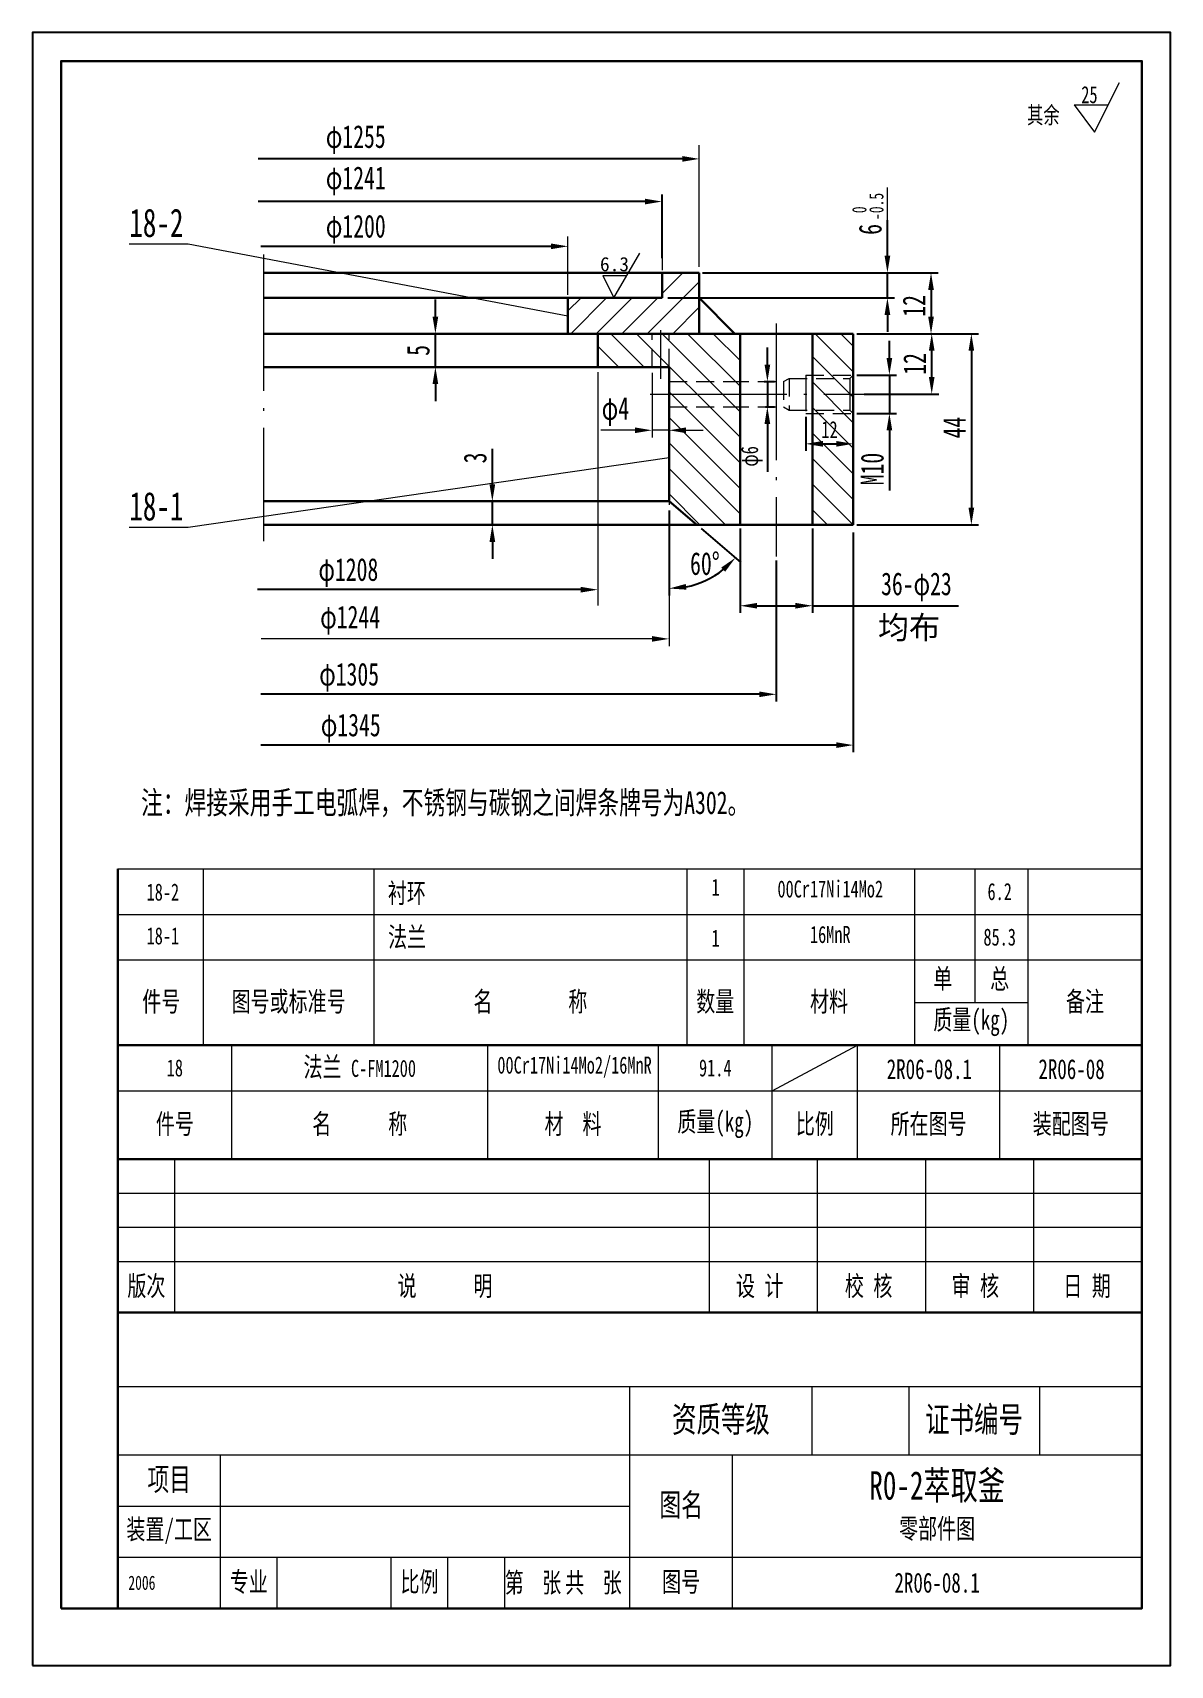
# Model space of a CAD drawing. Extents: x 5 to 205, y 5 to 292.
import ezdxf

# ---------------------------------------------------------------- set-up
doc = ezdxf.new("R2010")
doc.units = 0
doc.linetypes.add('ACAD_ISO04W100', pattern=[30.5, 24, -3, 0.5, -3])
doc.linetypes.add('HIDDEN', pattern=[9.525, 6.35, -3.175])
doc.layers.get('0').update_dxf_attribs({"linetype": 'CONTINUOUS'})
doc.layers.get('DEFPOINTS').update_dxf_attribs({"linetype": 'CONTINUOUS'})
for name, color, linetype, lineweight in [('点画线', 1, 'ACAD_ISO04W100', 15), ('粗实线', 4, 'CONTINUOUS', 30), ('粗线', 4, 'CONTINUOUS', 30), ('细实线', 7, 'CONTINUOUS', 15), ('虚线', 7, 'HIDDEN', 15)]:
    doc.layers.add(name, color=color, linetype=linetype, lineweight=lineweight)
doc.styles.get("Standard").update_dxf_attribs({"font": 'SIMFANG.TTF', "width": 0.7})
doc.styles.add('STYLE4', font='SIMFANG.TTF')
doc.dimstyles.new('ISO-25_WS', dxfattribs={"dimtxt": 2.5, "dimasz": 2.5, "dimexe": 1.25, "dimexo": 0.625, "dimtad": 1, "dimdec": 4, "dimdsep": 46, "dimtxsty": 'Standard', "dimcen": 2.5, "dimadec": 0, "dimazin": 0, "dimtfac": 1, "dimtdec": 4, "dimtmove": 0, "dimatfit": 3, "dimfxl": 0, "dimtolj": 1, "dimtzin": 0, "dimarcsym": 0})
doc.dimstyles.new('机械', dxfattribs={"dimtxt": 4, "dimasz": 3, "dimexe": 1.25, "dimexo": 1, "dimgap": 1, "dimtad": 1, "dimdec": 4, "dimdsep": 46, "dimtxsty": 'Standard', "dimcen": 2.5, "dimadec": 0, "dimazin": 0, "dimtfac": 1, "dimtdec": 4, "dimtmove": 0, "dimatfit": 3, "dimfxl": 0, "dimtolj": 1, "dimtzin": 0, "dimarcsym": 0})
doc.dimstyles.new('角度', dxfattribs={"dimtxt": 4, "dimasz": 3, "dimexe": 1.25, "dimexo": 1, "dimgap": 1, "dimtad": 1, "dimtih": 1, "dimtoh": 1, "dimdec": 4, "dimdsep": 46, "dimtxsty": 'Standard', "dimcen": 2.5, "dimadec": 0, "dimazin": 0, "dimtfac": 1, "dimtdec": 4, "dimtmove": 0, "dimatfit": 3, "dimfxl": 0, "dimtolj": 1, "dimtzin": 0, "dimarcsym": 0})

# ---------------------------------------------------------------- blocks, each defined once
blk = doc.blocks.new('*D0')
at = {"layer": 'DEFPOINTS', "color": 0}
for p in [(149.26, 231.81), (149.26, 225.07), (155.61, 225.07)]:
    blk.add_point(p, dxfattribs=at)
at = {"layer": '细实线', "color": 0, "lineweight": -2}
for p, q in [((155.61, 234.81), (155.61, 237.81)), ((149.88, 231.81), (156.86, 231.81)), ((155.61, 231.81), (155.61, 225.07)), ((149.88, 225.07), (156.86, 225.07)), ((155.61, 222.07), (155.61, 211.5))]:
    blk.add_line(p, q, dxfattribs=at)
at = {"layer": '细实线', "color": 0}
for points in [[(155.11, 234.81), (156.11, 234.81), (155.61, 231.81)], [(155.11, 222.07), (156.11, 222.07), (155.61, 225.07)]]:
    blk.add_solid(points, dxfattribs=at)
at = {"layer": '细实线', "color": 0, "insert": (152.61, 215.29), "char_height": 4, "attachment_point": 5, "rotation": 90}
blk.add_mtext('\\A1;M10', dxfattribs=at)
blk = doc.blocks.new('*D1')
at = {"layer": 'DEFPOINTS', "color": 0}
for p in [(149.26, 239.08), (163.05, 239.08), (150.57, 228.47)]:
    blk.add_point(p, dxfattribs=at)
at = {"layer": '细实线', "color": 0, "lineweight": -2}
for p, q in [((149.88, 239.08), (164.3, 239.08)), ((163.05, 231.47), (163.05, 236.08)), ((151.2, 228.47), (164.3, 228.47))]:
    blk.add_line(p, q, dxfattribs=at)
at = {"layer": '细实线', "color": 0}
for points in [[(162.55, 236.08), (163.55, 236.08), (163.05, 239.08)], [(162.55, 231.47), (163.55, 231.47), (163.05, 228.47)]]:
    blk.add_solid(points, dxfattribs=at)
at = {"layer": '细实线', "color": 0, "insert": (160.05, 233.77), "char_height": 4, "attachment_point": 5, "rotation": 90}
blk.add_mtext('\\A1;12', dxfattribs=at)
blk = doc.blocks.new('*D2')
at = {"layer": 'DEFPOINTS', "color": 0}
for p in [(149.26, 239.08), (149.26, 205.48), (170.02, 205.48)]:
    blk.add_point(p, dxfattribs=at)
at = {"layer": '细实线', "color": 0, "lineweight": -2}
for p, q in [((149.88, 239.08), (171.27, 239.08)), ((170.02, 236.08), (170.02, 208.48)), ((149.88, 205.48), (171.27, 205.48))]:
    blk.add_line(p, q, dxfattribs=at)
at = {"layer": '细实线', "color": 0}
for points in [[(169.52, 236.08), (170.52, 236.08), (170.02, 239.08)], [(169.52, 208.48), (170.52, 208.48), (170.02, 205.48)]]:
    blk.add_solid(points, dxfattribs=at)
at = {"layer": '细实线', "color": 0, "insert": (167.02, 222.58), "char_height": 4, "attachment_point": 5, "rotation": 90}
blk.add_mtext('\\A1;44', dxfattribs=at)
blk = doc.blocks.new('*D3')
at = {"layer": 'DEFPOINTS', "color": 0}
for p in [(140.91, 225.07), (149.26, 225.07), (149.26, 219.72)]:
    blk.add_point(p, dxfattribs=at)
at = {"layer": '细实线', "color": 0, "lineweight": -2}
for p, q in [((140.91, 224.45), (140.91, 218.47)), ((149.26, 224.45), (149.26, 218.47)), ((143.91, 219.72), (146.26, 219.72))]:
    blk.add_line(p, q, dxfattribs=at)
at = {"layer": '细实线', "color": 0}
for points in [[(143.91, 220.22), (143.91, 219.22), (140.91, 219.72)], [(146.26, 220.22), (146.26, 219.22), (149.26, 219.72)]]:
    blk.add_solid(points, dxfattribs=at)
at = {"layer": '细实线', "color": 0, "insert": (145.08, 222.22), "char_height": 3, "attachment_point": 5}
blk.add_mtext('\\A1;12', dxfattribs=at)
blk = doc.blocks.new('*D4')
at = {"layer": 'DEFPOINTS', "color": 0}
for p in [(132.96, 230.65), (133.19, 226.22), (134.16, 226.22)]:
    blk.add_point(p, dxfattribs=at)
at = {"layer": '细实线', "color": 0, "lineweight": -2}
for p, q in [((134.16, 233.65), (134.16, 236.65)), ((133.59, 230.65), (135.41, 230.65)), ((134.16, 230.65), (134.16, 226.22)), ((133.81, 226.22), (135.41, 226.22)), ((134.16, 223.22), (134.16, 214.79))]:
    blk.add_line(p, q, dxfattribs=at)
at = {"layer": '细实线', "color": 0}
for points in [[(133.66, 233.65), (134.66, 233.65), (134.16, 230.65)], [(133.66, 223.22), (134.66, 223.22), (134.16, 226.22)]]:
    blk.add_solid(points, dxfattribs=at)
at = {"layer": '细实线', "color": 0, "insert": (131.43, 217.51), "char_height": 3, "attachment_point": 5, "rotation": 90}
blk.add_mtext('\\A1;φ6', dxfattribs=at)
blk = doc.blocks.new('*D5')
at = {"layer": 'DEFPOINTS', "color": 0}
for p in [(122.82, 249.79), (149.26, 239.08), (162.93, 239.08)]:
    blk.add_point(p, dxfattribs=at)
at = {"layer": '细实线', "color": 0, "lineweight": -2}
for p, q in [((123.44, 249.79), (164.18, 249.79)), ((162.93, 246.79), (162.93, 242.08)), ((149.88, 239.08), (164.18, 239.08))]:
    blk.add_line(p, q, dxfattribs=at)
at = {"layer": '细实线', "color": 0}
for points in [[(162.43, 246.79), (163.43, 246.79), (162.93, 249.79)], [(162.43, 242.08), (163.43, 242.08), (162.93, 239.08)]]:
    blk.add_solid(points, dxfattribs=at)
at = {"layer": '细实线', "color": 0, "insert": (159.93, 243.97), "char_height": 4, "attachment_point": 5, "rotation": 90}
blk.add_mtext('\\A1;12', dxfattribs=at)
blk = doc.blocks.new('*D6')
at = {"layer": 'DEFPOINTS', "color": 0}
for p in [(129.36, 205.48), (142.09, 205.48), (142.09, 191.26)]:
    blk.add_point(p, dxfattribs=at)
at = {"layer": '细实线', "color": 0, "lineweight": -2}
for p, q in [((129.36, 204.85), (129.36, 190.01)), ((142.09, 204.85), (142.09, 190.01)), ((132.36, 191.26), (139.09, 191.26)), ((142.09, 191.26), (167.77, 191.26))]:
    blk.add_line(p, q, dxfattribs=at)
at = {"layer": '细实线', "color": 0}
for points in [[(132.36, 191.76), (132.36, 190.76), (129.36, 191.26)], [(139.09, 191.76), (139.09, 190.76), (142.09, 191.26)]]:
    blk.add_solid(points, dxfattribs=at)
at = {"layer": '细实线', "color": 0, "insert": (160.36, 194.57), "char_height": 4, "attachment_point": 5}
blk.add_mtext('\\A1;36-φ23', dxfattribs=at)
blk = doc.blocks.new('*D7')
at = {"layer": 'DEFPOINTS', "color": 0}
for p in [(71.35, 239.08), (75.8, 239.08), (72.14, 233.22)]:
    blk.add_point(p, dxfattribs=at)
at = {"layer": '细实线', "color": 0, "lineweight": -2}
for p, q in [((75.8, 242.08), (75.8, 245.08)), ((72.35, 239.08), (77.05, 239.08)), ((75.8, 233.22), (75.8, 239.08)), ((73.14, 233.22), (77.05, 233.22)), ((75.8, 230.22), (75.8, 227.22))]:
    blk.add_line(p, q, dxfattribs=at)
at = {"layer": '细实线', "color": 0}
for points in [[(75.3, 242.08), (76.3, 242.08), (75.8, 239.08)], [(75.3, 230.22), (76.3, 230.22), (75.8, 233.22)]]:
    blk.add_solid(points, dxfattribs=at)
at = {"layer": '细实线', "color": 0, "insert": (72.8, 236.15), "char_height": 4, "attachment_point": 5, "rotation": 90}
blk.add_mtext('\\A1;5', dxfattribs=at)
blk = doc.blocks.new('*D8')
at = {"layer": 'DEFPOINTS', "color": 0}
for p in [(122.19, 249.79), (155.26, 249.79), (115.64, 245.39)]:
    blk.add_point(p, dxfattribs=at)
at = {"layer": '细实线', "color": 0, "lineweight": -2}
for p, q in [((155.26, 252.79), (155.26, 259.05)), ((123.19, 249.79), (156.51, 249.79)), ((155.26, 245.39), (155.26, 249.79)), ((116.64, 245.39), (156.51, 245.39)), ((155.26, 242.39), (155.26, 239.39))]:
    blk.add_line(p, q, dxfattribs=at)
at = {"layer": '细实线', "color": 0}
for points in [[(154.76, 252.79), (155.76, 252.79), (155.26, 249.79)], [(154.76, 242.39), (155.76, 242.39), (155.26, 245.39)]]:
    blk.add_solid(points, dxfattribs=at)
at = {"layer": '细实线', "color": 0, "insert": (152.26, 257.42), "char_height": 4, "attachment_point": 5, "rotation": 90}
blk.add_mtext('\\A1;6', dxfattribs=at)
blk = doc.blocks.new('*D9')
at = {"layer": 'DEFPOINTS', "color": 0}
for p in [(116.87, 209.63), (116.87, 209.63), (116.87, 208.98), (121.75, 205.48), (125.24, 196.78)]:
    blk.add_point(p, dxfattribs=at)
at = {"layer": '细实线', "color": 0, "lineweight": -2}
for p, q in [((116.87, 207.98), (116.87, 193.04)), ((122.51, 204.83), (129.51, 198.88))]:
    blk.add_line(p, q, dxfattribs=at)
blk.add_arc((116.87, 209.63), 15.34, 281.2257, 308.3729, dxfattribs=at)
at = {"layer": '细实线', "color": 0}
for points in [[(126.05, 197.97), (126.74, 197.25), (128.55, 199.69)], [(119.91, 194.09), (119.81, 195.09), (116.87, 194.29)]]:
    blk.add_solid(points, dxfattribs=at)
at = {"layer": '细实线', "color": 0, "insert": (123.18, 198.65), "char_height": 4, "attachment_point": 5}
blk.add_mtext('\\A1;60°', dxfattribs=at)
blk = doc.blocks.new('*D10')
at = {"layer": 'DEFPOINTS', "color": 0}
for p in [(82.52, 209.63), (85.81, 209.63), (82.52, 205.48)]:
    blk.add_point(p, dxfattribs=at)
at = {"layer": '细实线', "color": 0, "lineweight": -2}
for p, q in [((85.81, 212.63), (85.81, 218.84)), ((83.52, 209.63), (87.06, 209.63)), ((85.81, 205.48), (85.81, 209.63)), ((83.52, 205.48), (87.06, 205.48)), ((85.81, 202.48), (85.81, 199.48))]:
    blk.add_line(p, q, dxfattribs=at)
at = {"layer": '细实线', "color": 0}
for points in [[(85.31, 212.63), (86.31, 212.63), (85.81, 209.63)], [(85.31, 202.48), (86.31, 202.48), (85.81, 205.48)]]:
    blk.add_solid(points, dxfattribs=at)
at = {"layer": '细实线', "color": 0, "insert": (82.81, 217.24), "char_height": 4, "attachment_point": 5, "rotation": 90}
blk.add_mtext('\\A1;3', dxfattribs=at)

msp = doc.modelspace()

# ---------------------------------------------------------------- hatches: boundary and pattern name
at = {"layer": '细实线'}
h = msp.add_hatch(dxfattribs=at)
h.set_pattern_fill('ANSI31', color=256, style=0)
h.set_pattern_definition([(45, (0, 18.262), (-2.245064, 2.245064), [])])
h.paths.add_polyline_path([(122.19006, 249.79282), (115.63886, 249.79282), (115.63886, 245.39173), (99.10229, 245.39173), (99.10229, 239.079), (122.19006, 239.079)])
h = msp.add_hatch(dxfattribs=at)
h.set_pattern_fill('ANSI31,_O', color=256, angle=90)
h.set_pattern_definition([(135, (0, 0), (-2.245064, -2.245064), [])])
h.paths.add_polyline_path([(129.35523, 239.079), (116.87471, 239.079), (116.87471, 233.22274), (116.87471, 230.65448), (127.69694, 230.65448), (129.35523, 230.65448)])
h.paths.add_polyline_path([(113.88627, 239.079), (104.34647, 239.079), (104.34647, 233.22274), (113.88627, 233.22274)])
h.paths.add_polyline_path([(115.38049, 239.079), (113.88627, 239.079), (113.88627, 233.22274), (115.38049, 233.22274)])
h.paths.add_polyline_path([(116.87471, 239.079), (115.38049, 239.079), (115.38049, 233.22274), (116.87471, 233.22274)])
h.paths.add_polyline_path([(129.35523, 228.46707), (116.87471, 228.46707), (116.87471, 226.22474), (127.69694, 226.22474), (129.35523, 226.22474)])
h.paths.add_polyline_path([(129.35523, 230.65448), (127.69694, 230.65448), (116.87471, 230.65448), (116.87471, 228.46707), (129.35523, 228.46707)])
h.paths.add_polyline_path([(129.35523, 226.22474), (127.69694, 226.22474), (116.87471, 226.22474), (116.87471, 220.85103), (116.87471, 209.63087), (121.75344, 205.47854), (129.35523, 205.47854)])
h.paths.add_polyline_path([(149.25848, 225.07406), (142.09331, 225.07406), (142.09331, 205.47854), (149.25848, 205.47854)])
h.paths.add_polyline_path([(149.25848, 239.079), (142.09331, 239.079), (142.09331, 231.80516), (149.25848, 231.80516)])
h.paths.add_polyline_path([(149.21594, 231.76321), (149.17398, 231.80516), (142.09331, 231.80516), (142.09331, 231.21985), (148.66498, 231.21985)])
h.paths.add_polyline_path([(148.65692, 231.21985), (142.09331, 231.21985), (142.09331, 228.46707), (148.65692, 228.46707)])
h.paths.add_polyline_path([(148.65692, 228.46707), (142.09331, 228.46707), (142.09331, 225.65937), (148.65692, 225.65937)])
h.paths.add_polyline_path([(148.65692, 225.65937), (142.09331, 225.65937), (142.09331, 225.07406), (149.25848, 225.07406)])
h.paths.add_polyline_path([(149.25848, 231.72067), (149.21594, 231.76321), (148.65692, 231.21191), (148.65692, 228.46707), (149.25848, 228.46707)])
h.paths.add_polyline_path([(149.25848, 228.46707), (148.65692, 228.46707), (148.65692, 225.65937), (149.25848, 225.07406)])
h.paths.add_polyline_path([(143.15791, 224.46939), (147.00763, 224.46939), (147.00763, 219.96939), (143.15791, 219.96939)], flags=24)

# ---------------------------------------------------------------- linework, layer by layer
at = {"color": 0, "linetype": 'ByBlock'}
for p, q in [((119.19006, 269.81218), (44.63081, 269.81218)), ((112.63886, 262.31021), (44.63081, 262.31021)), ((115.63886, 252.32946), (115.63886, 263.56021)), ((96.10229, 254.43746), (45.12301, 254.43746)), ((122.75673, 249.79282), (156.68788, 249.79282)), ((149.25848, 204.15001), (149.25848, 165.51469)), ((135.72427, 199.20205), (135.72427, 174.44102)), ((103.06383, 194.08922), (44.52131, 194.08922)), ((132.72427, 175.69102), (45.12301, 175.69102)), ((146.25848, 166.76469), (45.12301, 166.76469))]:
    msp.add_line(p, q, dxfattribs=at)
msp.add_lwpolyline([(5, 5), (205, 5), (205, 292), (5, 292)], close=True)
for points in [[(119.19006, 270.31218), (119.19006, 269.31218), (122.19006, 269.81218)], [(112.63886, 262.81021), (112.63886, 261.81021), (115.63886, 262.31021)], [(96.10229, 254.93746), (96.10229, 253.93746), (99.10229, 254.43746)], [(101.34502, 194.57964), (101.34502, 193.57964), (104.34502, 194.07964)], [(132.72427, 176.19102), (132.72427, 175.19102), (135.72427, 175.69102)], [(146.25848, 167.26469), (146.25848, 166.26469), (149.25848, 166.76469)]]:
    msp.add_solid(points, dxfattribs=at)
at = {"layer": 'DEFPOINTS', "color": 0, "linetype": 'ByBlock'}
for p in [(115.63886, 251.70446), (115.63886, 249.79282), (99.10229, 245.39173), (122.19006, 245.39173), (122.19006, 245.39173), (104.07355, 205.47854), (135.72427, 199.91479)]:
    msp.add_point(p, dxfattribs=at)
at = {"layer": '点画线'}
for p, q in [((45.5854, 253.01807), (45.5854, 202.61967)), ((115.38049, 239.73081), (115.38049, 231.11985)), ((135.72427, 240.84805), (135.72427, 199.91479)), ((113.5817, 228.46707), (160.0827, 228.46707))]:
    msp.add_line(p, q, dxfattribs=at)
at = {"layer": '粗实线'}
for p, q in [((20, 94), (20, 145)), ((20, 114), (200, 114)), ((20, 94), (200, 94)), ((20, 15), (20, 94)), ((20, 67), (200, 67)), ((20, 15), (200, 15))]:
    msp.add_line(p, q, dxfattribs=at)
at = {"layer": '粗线'}
for p, q in [((99.10229, 249.79282), (45.57083, 249.79282)), ((99.0576, 249.79282), (122.19006, 249.79282)), ((115.63886, 245.38299), (115.63886, 249.79282)), ((122.19006, 249.79282), (122.19006, 239.079)), ((115.63886, 245.39173), (45.5854, 245.39173)), ((99.10229, 245.39173), (99.10229, 239.079)), ((122.19006, 245.39173), (128.41238, 239.079)), ((45.7778, 239.079), (149.25848, 239.079)), ((104.34647, 239.079), (104.34647, 233.22274)), ((129.35523, 239.079), (129.35523, 205.47854)), ((142.09331, 239.079), (142.09331, 205.47854)), ((149.25848, 239.079), (149.25848, 205.47854)), ((99.10229, 233.22274), (45.5854, 233.22274)), ((99.10229, 233.22274), (116.87471, 233.22274)), ((116.87471, 233.22274), (116.87471, 209.63087)), ((116.87471, 209.63087), (45.5854, 209.63087)), ((116.87471, 209.63087), (121.75344, 205.47854)), ((45.5854, 205.47854), (149.25848, 205.47854))]:
    msp.add_line(p, q, dxfattribs=at)
msp.add_lwpolyline([(10, 15), (200, 15), (200, 287), (10, 287)], close=True, dxfattribs=at)
at = {"layer": '细实线'}
for p, q in [((191.69451, 274.51513), (196.07387, 283.25945)), ((188.1114, 279.28476), (191.69451, 274.51513)), ((188.1114, 279.28476), (194.08325, 279.28476)), ((122.19006, 250.81126), (122.19006, 272.21542)), ((155.25871, 259.04904), (155.25871, 264.77645)), ((99.10229, 245.89092), (99.10229, 256.18495)), ((32.33373, 254.83269), (21.94341, 254.83269)), ((99.10229, 242.15636), (32.33373, 254.83269)), ((107.17528, 245.39173), (111.7314, 253.23545)), ((115.63886, 252.32946), (115.63886, 250.27691)), ((105.22266, 249.33663), (107.17528, 245.39173)), ((105.22266, 249.33663), (109.46672, 249.33663)), ((104.34502, 232.32262), (104.34502, 191.2789)), ((113.88627, 232.22274), (113.88627, 220.85103)), ((116.87471, 232.22274), (116.87471, 220.85103)), ((149.21594, 231.76321), (149.17398, 231.80516)), ((149.25848, 231.72067), (149.21594, 231.76321)), ((110.88627, 222.10103), (104.85415, 222.10103)), ((116.87471, 222.10103), (113.88627, 222.10103)), ((119.87471, 222.10103), (122.87471, 222.10103)), ((116.87471, 217.27266), (32.33373, 205.00914)), ((116.87471, 209.63087), (116.87471, 208.9838)), ((32.33373, 205.00914), (21.94341, 205.00914)), ((116.87471, 204.47854), (116.87471, 184.18063)), ((113.87471, 185.43063), (45.18693, 185.43063)), ((20, 145), (200, 145)), ((35, 145), (35, 114)), ((65, 145), (65, 114)), ((120, 145), (120, 114)), ((130, 145), (130, 114)), ((160, 145), (160, 114)), ((170.71689, 121.5), (170.71689, 145)), ((180, 114), (180, 145)), ((20, 137), (200, 137)), ((20, 129), (200, 129)), ((160, 129), (160, 121.5)), ((160, 121.5), (180, 121.5)), ((40, 94), (40, 114)), ((85, 94), (85, 114)), ((115, 94), (115, 114)), ((135, 94), (135, 114)), ((135, 106), (150, 114)), ((150, 94), (150, 114)), ((175, 94), (175, 114)), ((20, 106), (200, 106)), ((30, 67), (30, 94)), ((124, 67), (124, 94)), ((143, 67), (143, 94)), ((162, 67), (162, 94)), ((181, 67), (181, 94)), ((20, 88), (200, 88)), ((20, 82), (200, 82)), ((20, 76), (200, 76)), ((20, 54), (200, 54)), ((110, 15), (110, 54)), ((142, 54), (142, 42)), ((159, 54), (159, 42)), ((182, 54), (182, 42)), ((20, 42), (200, 42)), ((38, 15), (38, 42)), ((128, 15), (128, 42)), ((20, 33), (110, 33)), ((20, 24), (200, 24)), ((48, 15), (48, 24)), ((68, 15), (68, 24)), ((78, 15), (78, 24)), ((88, 15), (88, 24))]:
    msp.add_line(p, q, dxfattribs=at)
for points in [[(110.88627, 222.60103), (110.88627, 221.60103), (113.88627, 222.10103)], [(119.87471, 222.60103), (119.87471, 221.60103), (116.87471, 222.10103)], [(113.87471, 185.93063), (113.87471, 184.93063), (116.87471, 185.43063)]]:
    msp.add_solid(points, dxfattribs=at)
at = {"layer": '虚线', "ltscale": 0.5}
for p, q in [((113.88627, 233.22274), (113.88627, 239.079)), ((116.87471, 233.22274), (116.87471, 239.079)), ((116.87471, 230.65448), (127.69694, 230.65448)), ((127.69694, 230.65448), (136.96581, 230.65448)), ((136.96581, 230.65448), (136.96581, 226.22474)), ((137.97567, 231.21985), (148.66498, 231.21985)), ((137.97567, 231.21985), (137.97567, 225.65937)), ((140.90706, 231.80516), (149.25848, 231.80516)), ((116.87471, 226.22474), (127.69694, 226.22474)), ((127.69694, 226.22474), (136.96581, 226.22474)), ((137.97567, 225.65937), (148.65692, 225.65937)), ((140.90706, 225.07406), (149.25848, 225.07406))]:
    msp.add_line(p, q, dxfattribs=at)
at = {"layer": '虚线'}
for p, q in [((136.96581, 230.65448), (137.97567, 231.21985)), ((140.90706, 231.80516), (140.90706, 225.07406)), ((149.25848, 231.80516), (148.65692, 231.21191)), ((148.65692, 231.21191), (148.65692, 225.65937)), ((136.96581, 226.22474), (137.97567, 225.65937)), ((148.65692, 225.65937), (149.25848, 225.07406))]:
    msp.add_line(p, q, dxfattribs=at)

# ---------------------------------------------------------------- texts
at = {"color": 0, "linetype": 'ByBlock', "char_height": 4, "attachment_point": 5}
for s, insert in [('φ1255', (61.80738, 273.19159)), ('φ1241', (61.80738, 265.93969)), ('φ1200', (61.80738, 257.43746)), ('φ1208', (60.5024, 197.08922)), ('φ1305', (60.64191, 178.69102)), ('φ1345', (60.92705, 169.76469))]:
    msp.add_mtext(s, dxfattribs=dict(at, insert=insert))
at = {"color": 0, "width": 45.3656}
for s, insert, char_height, attachment_point in [('18-2', (26.74931, 258.53617), 5, 5), ('18-1', (26.74931, 208.71262), 5, 5), ('18-2', (27.8875, 140.90953), 3, 5), ('{\\fSimSun|b0|i0|c134|p2;衬环}', (67.43745, 140.57227), 3.5, 4), ('1', (125.06133, 141.77739), 3, 5), ('00Cr17Ni14Mo2', (145.21856, 141.45075), 3, 5), ('法兰', (67.47913, 132.83871), 3.5, 4), ('16MnR', (145.21856, 133.45075), 3, 5), ('18-1', (27.8875, 133.20871), 3, 5), ('1', (125.06133, 132.83871), 3, 5), ('00Cr17Ni14Mo2/16MnR', (100.26314, 110.15477), 3, 5)]:
    msp.add_mtext(s, dxfattribs=dict(at, insert=insert, char_height=char_height, attachment_point=attachment_point))
at = {"layer": '粗实线', "color": 0, "attachment_point": 5}
for s, insert, char_height, width in [('法兰 {\\H0.8571x;C-FM1200}', (62.5, 110), 3.5, 45), ('18', (30, 110), 3, 20), ('91.4', (125, 110), 3, 20), ('2R06-08.1', (162.63122, 109.77684), 3.5, 72), ('2R06-08', (187.63122, 109.77684), 3.5, 72), ('R0-2萃取釜\\P{\\H0.7x;零部件图}', (164, 33), 5, 72), ('2R06-08.1', (164, 19.5), 3.5, 72)]:
    msp.add_mtext(s, dxfattribs=dict(at, insert=insert, char_height=char_height, width=width))
at = {"layer": '细实线'}
for s, insert, char_height, width, attachment_point in [('25', (190.77584, 281.07533), 3, 5.9444, 5), ('\\fￋￎￌ￥|b0|i0|c134|p2;其余', (182.67516, 277.35167), 3, 10.49, 5), ('\\P{\\H0.8x;注：焊接采用手工电弧焊，不锈钢与碳钢之间焊条牌号为A302。}', (24.06154, 166.99052), 5, 141.1134, 1), ('单', (165, 125.52466), 3.5, 10, 5), ('总', (175, 125.52466), 3.5, 10, 5), ('件号', (27.61675, 121.5), 3.5, 14.7664, 5), ('图号或标准号', (50, 121.5), 3.5, 30, 5), ('名        称', (92.5, 121.5), 3.5, 55, 5), ('数量', (125, 121.5), 3.5, 10, 5), ('材料', (145, 121.5), 3.5, 30, 5), ('备注', (190, 121.5), 3.5, 20, 5), ('质量(kg)', (170, 117.92407), 3.5, 20, 5), ('件号', (30, 100), 3.5, 20, 5), ('名      称', (62.5, 100), 3.5, 45, 5), ('材  料 ', (100, 100), 3.5, 30, 5), ('质量(kg)', (125, 100), 3.5, 20, 5), ('比例', (142.5, 100), 3.5, 15, 5), ('所在图号', (162.5, 100), 3.5, 25, 5), ('装配图号', (187.5, 100), 3.5, 25, 5), ('版次', (25, 71.5), 3.5, 10, 5), ('说      明', (77.5, 71.5), 3.5, 95, 5), ('设 计', (132.81871, 71.5), 3.5, 15, 5), ('校 核', (151.96191, 71.5), 3.5, 15, 5), ('审 核', (170.70672, 71.5), 3.5, 15, 5), ('日 期', (190.35759, 71.5), 3.5, 15, 5), ('资质等级', (126, 48), 4.5, 32, 5), ('证书编号', (170.5, 48), 4.5, 23, 5), ('项目', (29, 37.5), 4, 18, 5), ('图名', (119, 33), 4, 18, 5), ('装置/工区', (29, 28.5), 3.5, 18, 5), ('2006', (24.20265, 19.5), 2.5, 8.4053, 5), ('专业', (43, 19.5), 3.5, 10, 5), ('比例', (73, 19.5), 3.5, 10, 5), ('第', (88, 19.35391), 3.5, 6.1887, 4), ('张', (94.58478, 19.35391), 3.5, 6.1887, 4), ('共', (98.62345, 19.35391), 3.5, 6.1887, 4), ('张', (105.20822, 19.35391), 3.5, 6.1887, 4), ('图号', (119, 19.5), 3.5, 18, 5)]:
    msp.add_mtext(s, dxfattribs=dict(at, insert=insert, char_height=char_height, width=width, attachment_point=attachment_point))
at = {"layer": '细实线', "char_height": 2.5, "width": 14.7450102, "attachment_point": 1, "rotation": 90}
for s, insert in [(' 0', (149.0673, 259.07554)), ('-0.5', (152.06184, 259.07554))]:
    msp.add_mtext(s, dxfattribs=dict(at, insert=insert))
at = {"layer": '细实线', "style": 'STYLE4'}
for s, insert, char_height, width, attachment_point in [('6.3', (107.28374, 251.28604), 2.5, 4.99, 5), ('均布', (153.60154, 189.45185), 4, 21.1680646, 1)]:
    msp.add_mtext(s, dxfattribs=dict(at, insert=insert, char_height=char_height, width=width, attachment_point=attachment_point))
at = {"layer": '细实线', "char_height": 4, "attachment_point": 5}
for s, insert in [('\\A1;φ4', (107.43888, 225.40374)), ('\\A1;φ1244', (60.81305, 188.73333))]:
    msp.add_mtext(s, dxfattribs=dict(at, insert=insert))
at = {"layer": '虚线', "color": 0, "char_height": 3, "width": 10, "attachment_point": 5}
for s, insert in [('6.2', (175, 141)), ('85.3', (175, 133))]:
    msp.add_mtext(s, dxfattribs=dict(at, insert=insert))

# ---------------------------------------------------------------- dimensions: what is measured, and where the dimension line sits
at = {"layer": '细实线'}
for base, p1, p2, text, picture, middle in [((155.25871, 249.79282), (115.63886, 245.39173), (122.19006, 249.79282), '6', '*D8', (155.25871, 257.42093)), ((75.79697, 239.079), (72.13923, 233.22274), (71.35095, 239.079), '5', '*D7', (75.79697, 236.15087)), ((85.80923, 209.63087), (82.52457, 205.47854), (82.52457, 209.63087), '3', '*D10', (85.80923, 217.23627))]:
    dim = msp.add_linear_dim(base=base, p1=p1, p2=p2, angle=90, text=text, dimstyle='机械', dxfattribs=at)
    dim.commit()
    dim.dimension.update_dxf_attribs({"geometry": picture, "text_midpoint": middle, "dimtype": 160})
for base, p1, p2, text, override, picture, middle in [((162.93099, 239.079), (122.81506, 249.79282), (149.25848, 239.079), '12', {"dimtxt": 4, "dimasz": 3, "dimgap": 1, "dimtm": -0.5}, '*D5', (162.93099, 243.97216)), ((170.02219, 205.47854), (149.25848, 239.079), (149.25848, 205.47854), '44', {"dimtxt": 4, "dimasz": 3, "dimgap": 1}, '*D2', (170.02219, 222.58427))]:
    dim = msp.add_linear_dim(base=base, p1=p1, p2=p2, angle=90, text=text, dimstyle='ISO-25_WS', override=override, dxfattribs=at)
    dim.commit()
    dim.dimension.update_dxf_attribs({"geometry": picture, "text_midpoint": middle, "dimtype": 160})
for base, p1, p2, text, override, picture, middle in [((163.05398, 239.079), (150.57455, 228.46707), (149.25848, 239.079), '12', {"dimtxt": 4, "dimasz": 3, "dimgap": 1}, '*D1', (160.05398, 233.77304)), ((134.16097, 226.22474), (132.96347, 230.64997), (133.18751, 226.22474), 'φ6', {"dimtxt": 3, "dimasz": 3, "dimgap": 1}, '*D4', (131.43394, 217.50501)), ((155.61327, 225.07406), (149.25848, 231.80516), (149.25848, 225.07406), 'M10', {"dimtxt": 4, "dimasz": 3, "dimgap": 1}, '*D0', (152.61327, 215.28919))]:
    dim = msp.add_linear_dim(base=base, p1=p1, p2=p2, angle=90, text=text, dimstyle='ISO-25_WS', override=override, dxfattribs=at)
    dim.commit()
    dim.dimension.update_dxf_attribs({"geometry": picture, "text_midpoint": middle})
dim = msp.add_linear_dim(base=(149.25848, 219.71939), p1=(140.90706, 225.07406), p2=(149.25848, 225.07406), text='12', dimstyle='ISO-25_WS', override={"dimtxt": 3, "dimasz": 3, "dimgap": 1}, dxfattribs=at)
dim.commit()
dim.dimension.update_dxf_attribs({"geometry": '*D3', "text_midpoint": (145.08277, 222.21939)})
dim = msp.add_angular_dim_2l(base=(125.24227, 196.77827), line1=((116.87471, 209.63087), (116.87471, 208.9838)), line2=((116.87471, 209.63087), (121.75344, 205.47854)), text='60°', dimstyle='角度', dxfattribs=at)
dim.commit()
dim.dimension.update_dxf_attribs({"geometry": '*D9', "text_midpoint": (123.17955, 195.65037), "dimtype": 162})
dim = msp.add_linear_dim(base=(142.09331, 191.26445), p1=(129.35523, 205.47854), p2=(142.09331, 205.47854), text='36-φ23', dimstyle='ISO-25_WS', override={"dimtxt": 4, "dimasz": 3, "dimgap": 1, "dimtm": -0.5}, dxfattribs=at)
dim.commit()
dim.dimension.update_dxf_attribs({"geometry": '*D6', "text_midpoint": (160.35594, 191.26445), "dimtype": 160})

doc.saveas('drawing.dxf')
